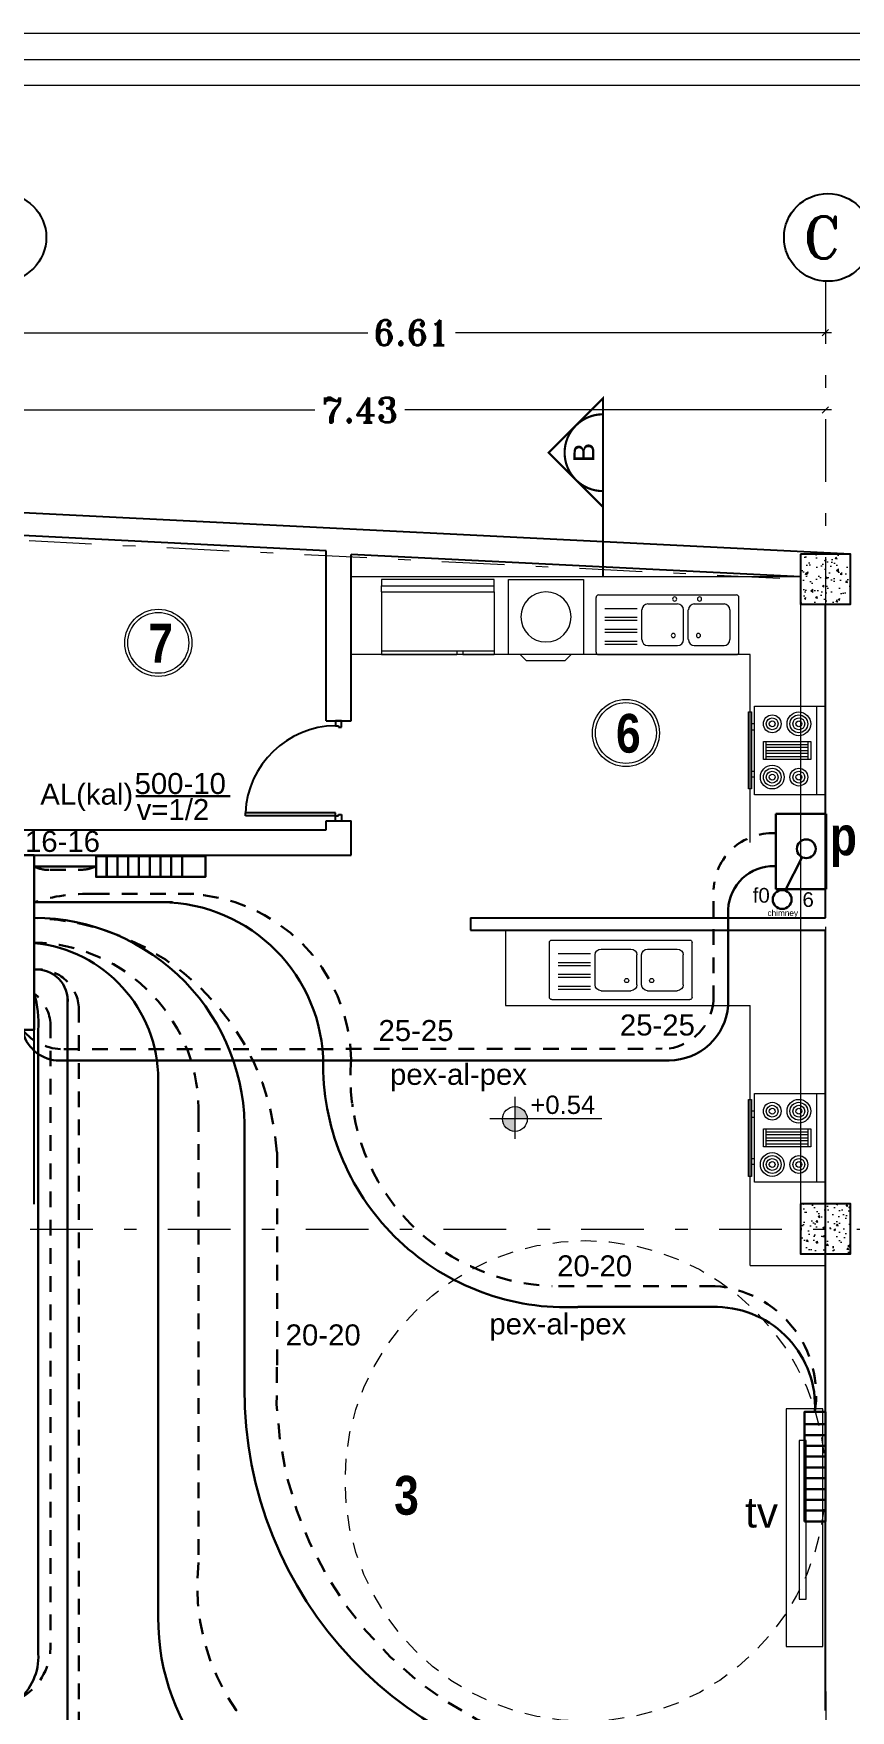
# Model space of a CAD drawing. Header units: inches. Extents: x 0 to 535, y -174 to 989.
# Drawn here: x 386.84 to 393.36, y -81.81 to -68.43 of the extents above; entities that cross this region are included whole.
import ezdxf
from ezdxf.enums import TextEntityAlignment as Align

# ---------------------------------------------------------------- set-up
doc = ezdxf.new("R2010")
doc.units = ezdxf.units.IN
doc.header["$MEASUREMENT"] = 0
for name, pattern in [('DASHDOT', [1, 0.5, -0.25, 0, -0.25]), ('DASHDOT2', [0.5, 0.25, -0.125, 0, -0.125]), ('HIDDEN2', [0.1875, 0.125, -0.0625])]:
    doc.linetypes.add(name, pattern=pattern)
for name, color, linetype, lineweight in [('1', 1, 'Continuous', 9), ('AB', 1, 'DASHDOT2', 30), ('ax', 8, 'Continuous', 5), ('beton sabok', 9, 'Continuous', 5), ('dimension', 21, 'Continuous', 9), ('door', 1, 'Continuous', 5), ('font', 253, 'Continuous', 9), ('FUR', 252, 'Continuous', 5), ('Furniture', 175, 'Continuous', 5), ('HEATING', 1, 'Continuous', 30), ('kadr02$0$AEOCLG', 4, 'Continuous', 9), ('Kitchen', 7, 'Continuous', 5), ('LAYER2', 253, 'Continuous', 5), ('wall', 51, 'Continuous', 25)]:
    doc.layers.add(name, color=color, linetype=linetype, lineweight=lineweight)
doc.layers.add('Section', color=3, linetype='Continuous')
doc.styles.add('amir text b', font='swisscbo.ttf')
doc.styles.add('arial', font='arial.ttf')
doc.styles.add('ROMANT', font='romant')
doc.styles.get("Standard").update_dxf_attribs({"font": 'arial.ttf'})
doc.dimstyles.new('STANDARD$0', dxfattribs={"dimtxt": 0.2, "dimasz": 0.05, "dimexe": 0.05, "dimexo": 0.05, "dimgap": 0.05, "dimtad": 0, "dimzin": 0, "dimdsep": 46, "dimtxsty": 'ROMANT', "dimblk": 'OBLIQUE', "dimcen": 0, "dimdle": 0.05, "dimclrd": 256, "dimclre": 256, "dimclrt": 256, "dimadec": 0, "dimazin": 0, "dimtfac": 1, "dimtix": 1, "dimtofl": 0, "dimtmove": 1, "dimatfit": 3, "dimldrblk": 'OBLIQUE', "dimfxl": 1, "dimtolj": 1, "dimtzin": 0, "dimlwd": -1, "dimlwe": -1, "dimarcsym": 1})

# ---------------------------------------------------------------- blocks, each defined once
blk = doc.blocks.new('w06')
at = {"layer": 'Furniture'}
for p, q in [((0.6, 0.6), (0, 0.6)), ((0.6, 0.6), (0, 0.6)), ((0, 0.6), (0, 0)), ((0, 0.6), (0, 0)), ((0.145, 0.65), (0.095, 0.6)), ((0.145, 0.65), (0.095, 0.6)), ((0.45, 0.65), (0.145, 0.65)), ((0.45, 0.65), (0.145, 0.65)), ((0.5, 0.6), (0.45, 0.65)), ((0.5, 0.6), (0.45, 0.65)), ((0.6, 0), (0.6, 0.6)), ((0.6, 0), (0.6, 0.6)), ((0, 0), (0.6, 0)), ((0, 0), (0.6, 0))]:
    blk.add_line(p, q, dxfattribs=at)
blk.add_circle((0.3, 0.3), 0.2, dxfattribs=at)
blk.add_circle((0.3, 0.3), 0.2, dxfattribs=at)
blk = doc.blocks.new('ref12')
at = {"layer": 'Kitchen'}
for p, q in [((0, 0), (-0.9, 0)), ((-0.9, 0), (-0.9, -0.05)), ((0, -0.05), (0, 0)), ((-0.9, -0.05), (0, -0.05)), ((-0.9, -0.1), (-0.9, -0.05)), ((-0.9, -0.1), (-0.9, -0.6)), ((-0.9, -0.1), (0, -0.1)), ((0, -0.1), (0, -0.05)), ((0, -0.1), (0, -0.6)), ((-0.9, -0.57), (0, -0.57)), ((-0.9, -0.6), (-0.3, -0.6)), ((-0.3, -0.57), (-0.3, -0.6)), ((-0.25, -0.57), (-0.25, -0.6)), ((-0.25, -0.6), (0, -0.6))]:
    blk.add_line(p, q, dxfattribs=at)
blk = doc.blocks.new('co17')
at = {"layer": 'Kitchen'}
for p, q in [((-0.75, -0.075), (0, -0.075)), ((-0.45, -0.15), (-0.3, -0.15)), ((-0.425, -0.5), (-0.425, -0.15)), ((-0.4, -0.15), (-0.4, -0.5)), ((-0.375, -0.5), (-0.375, -0.15)), ((-0.35, -0.15), (-0.35, -0.5)), ((-0.325, -0.5), (-0.325, -0.15)), ((-0.3, -0.5), (-0.45, -0.5)), ((-0.6, -0.6), (-0.6, -0.625)), ((-0.55, -0.625), (-0.55, -0.6)), ((-0.2, -0.625), (-0.2, -0.6)), ((-0.15, -0.6), (-0.15, -0.625))]:
    blk.add_line(p, q, dxfattribs=at)
for points in [[(-0.75, -0.6), (-0.75, 0), (0, 0), (0, -0.6)], [(-0.45, -0.525), (-0.45, -0.125), (-0.3, -0.125), (-0.3, -0.525)], [(-0.7, -0.65), (-0.7, -0.625), (-0.05, -0.625), (-0.05, -0.65)]]:
    blk.add_lwpolyline(points, close=True, dxfattribs=at)
for centre, radius in [((-0.6, -0.225), 0.1), ((-0.6, -0.225), 0.075), ((-0.6, -0.225), 0.05), ((-0.6, -0.225), 0.025), ((-0.15, -0.225), 0.075), ((-0.15, -0.225), 0.05), ((-0.15, -0.225), 0.025), ((-0.6, -0.45), 0.075), ((-0.6, -0.45), 0.05), ((-0.15, -0.45), 0.1), ((-0.15, -0.45), 0.075), ((-0.15, -0.45), 0.05), ((-0.6, -0.45), 0.025), ((-0.15, -0.45), 0.025)]:
    blk.add_circle(centre, radius, dxfattribs=at)
blk = doc.blocks.new('1.4plan820504$0$KIT4')
at = {"layer": 'FUR'}
for p, q in [((1.219, 0.574), (0.059, 0.574)), ((0.039, 0.094), (0.039, 0.554)), ((0.114, 0.199), (0.114, 0.449)), ((0.414, 0.499), (0.164, 0.499)), ((0.464, 0.199), (0.464, 0.449)), ((0.504, 0.199), (0.504, 0.449)), ((0.804, 0.499), (0.554, 0.499)), ((0.854, 0.199), (0.854, 0.449)), ((1.164, 0.462), (0.894, 0.462)), ((1.239, 0.094), (1.239, 0.554)), ((1.164, 0.387), (0.894, 0.387)), ((1.164, 0.362), (0.894, 0.362)), ((1.164, 0.287), (0.894, 0.287)), ((0.414, 0.149), (0.164, 0.149)), ((0.804, 0.149), (0.554, 0.149)), ((1.164, 0.262), (0.894, 0.262)), ((1.164, 0.187), (0.894, 0.187)), ((1.164, 0.162), (0.894, 0.162)), ((1.219, 0.074), (0.059, 0.074))]:
    blk.add_line(p, q, dxfattribs=at)
for centre, radius, start, end in [((0.059, 0.554), 0.02, 90, 180), ((1.219, 0.554), 0.02, 0, 90), ((0.164, 0.449), 0.05, 90, 180), ((0.414, 0.449), 0.05, 0, 90), ((0.554, 0.449), 0.05, 90, 180), ((0.804, 0.449), 0.05, 0, 90), ((0.164, 0.199), 0.05, 180, 270), ((0.379, 0.234), 0.0175, 0, 180), ((0.379, 0.234), 0.0175, 180, 0), ((0.414, 0.199), 0.05, 270, 360), ((0.554, 0.199), 0.05, 180, 270), ((0.589, 0.234), 0.0175, 0, 180), ((0.589, 0.234), 0.0175, 180, 0), ((0.804, 0.199), 0.05, 270, 0), ((0.059, 0.094), 0.02, 180, 270), ((1.219, 0.094), 0.02, 270, 0)]:
    blk.add_arc(centre, radius, start, end, dxfattribs=at)
blk = doc.blocks.new('_Oblique')
at = {"color": 0, "linetype": 'ByBlock', "lineweight": -2}
blk.add_line((-0.5, -0.5), (0.5, 0.5), dxfattribs=at)
blk = doc.blocks.new('*D171')
at = {"layer": 'Defpoints', "color": 0, "transparency": 16777216}
for p in [(44.912, 39.597), (44.912, 39.469), (38.306, 38.703)]:
    blk.add_point(p, dxfattribs=at)
at = {"layer": 'dimension', "transparency": 16777216}
for p, q in [((38.306, 38.753), (38.306, 39.519)), ((44.912, 39.547), (44.912, 39.419)), ((38.256, 39.469), (41.259, 39.469)), ((44.962, 39.469), (41.959, 39.469))]:
    blk.add_line(p, q, dxfattribs=at)
at = {"layer": 'dimension', "transparency": 16777216, "xscale": 0.05, "yscale": 0.05, "zscale": 0.05, "rotation": 180}
blk.add_blockref('_Oblique', (38.306, 39.469), dxfattribs=at)
at = {"layer": 'dimension', "transparency": 16777216, "xscale": 0.05, "yscale": 0.05, "zscale": 0.05}
blk.add_blockref('_Oblique', (44.912, 39.469), dxfattribs=at)
at = {"layer": 'dimension', "transparency": 16777216, "insert": (41.609, 39.469), "char_height": 0.2, "attachment_point": 5, "style": 'ROMANT'}
blk.add_mtext('\\A1;6.61', dxfattribs=at)
blk = doc.blocks.new('*D172')
at = {"layer": 'Defpoints', "color": 0, "transparency": 16777216}
for p in [(37.481, 38.853), (44.912, 38.853), (44.912, 38.853)]:
    blk.add_point(p, dxfattribs=at)
at = {"layer": 'dimension', "transparency": 16777216}
for p, q in [((37.431, 38.853), (40.837, 38.853)), ((44.962, 38.853), (41.556, 38.853))]:
    blk.add_line(p, q, dxfattribs=at)
at = {"layer": 'dimension', "transparency": 16777216, "xscale": 0.05, "yscale": 0.05, "zscale": 0.05, "rotation": 180}
blk.add_blockref('_Oblique', (37.481, 38.853), dxfattribs=at)
at = {"layer": 'dimension', "transparency": 16777216, "xscale": 0.05, "yscale": 0.05, "zscale": 0.05}
blk.add_blockref('_Oblique', (44.912, 38.853), dxfattribs=at)
at = {"layer": 'dimension', "transparency": 16777216, "insert": (41.196, 38.853), "char_height": 0.2, "attachment_point": 5, "style": 'ROMANT'}
blk.add_mtext('\\A1;7.43', dxfattribs=at)
blk = doc.blocks.new('beton')
at = {"layer": 'beton sabok'}
h = blk.add_hatch(dxfattribs=at)
h.set_pattern_fill('AR-CONC', color=256, scale=0.022857, angle=45)
h.set_pattern_definition([(95, (46.01481, 18.04323), (0.126069028, 0.105784475), [0.017142857, -0.18857143]), (40, (46.01481, 18.04323), (-0.14399821, 0.099147006), [0.013714286, -0.150857143]), (145.451444, (46.02532, 18.05205), (-0.01792918, 0.20493148), [0.014569187, -0.160261054]), (91.1842, (45.98248, 18.07555), (0.1992442, 0.14574029), [0.02571429, -0.28285714]), (141.635635, (45.9991, 18.0877), (-0.00637716, 0.30850552), [0.02185379, -0.24039172]), (36.184164, (45.98248, 18.07555), (-0.00637716, 0.30850552), [0.02057143, -0.22628571]), (66, (46.00673, 18.08364), (0.161547788, 0.03140171), [0.017142857, -0.18857143]), (11, (46.00673, 18.08364), (-0.07787625, 0.156527642), [0.013714286, -0.150857143]), (116.451445, (46.02019, 18.08625), (0.083671537, 0.18792935), [0.014569186, -0.160261054]), (82.5, (46.01481, 18.04323), (-0.0518384424, 0.055769101), [0, -0.149028571, 0, -0.153142857, 0, -0.151428571]), (52.5, (46.01481, 18.04323), (-0.021228101, 0.106265017), [0, -0.087314286, 0, -0.1456, 0, -0.057714286]), (12.5, (45.97877, 18.00719), (0.0899241525, 0.082633317), [0, -0.057142857, 0, -0.178285714, 0, -0.236571429]), (2.5, (45.9626, 17.99103), (0.07807771, 0.110436527), [0, -0.074285714, 0, -0.1184, 0, -0.168])])
h.paths.add_polyline_path([(326.844, 567.847), (327.244, 567.847), (327.244, 568.247), (326.844, 568.247)])
at = {"layer": 'wall'}
blk.add_lwpolyline([(327.244, 568.247), (327.244, 567.847), (326.844, 567.847), (326.844, 568.247)], close=True, dxfattribs=at)
blk = doc.blocks.new('fgh')
at = {"layer": 'ax', "color": 67, "linetype": 'DASHDOT', "true_color": 0x727430}
for p, q in [((44.912, 39.879), (44.916, 21.85)), ((31.964, 38.14), (44.712, 37.501)), ((31.964, 32.316), (46.654, 32.316))]:
    blk.add_line(p, q, dxfattribs=at)
at = {"layer": 'dimension', "lineweight": -3}
for centre in [(38.343, 40.229), (44.932, 40.229)]:
    blk.add_circle(centre, 0.35, dxfattribs=at)
at = {"xscale": -1}
for p in [(371.957, -530.545), (371.957, -535.729)]:
    blk.add_blockref('beton', p, dxfattribs=at)
at = {"layer": 'dimension', "lineweight": -3, "style": 'ROMANT'}
blk.add_text('C', height=0.334, dxfattribs=at).set_placement((44.735, 40.062))
at = {"layer": 'dimension'}
for base, p1, p2, picture, middle in [((44.912, 39.469), (38.306, 38.703), (44.912, 39.597), '*D171', (41.609, 39.469)), ((44.912, 38.853), (37.481, 38.853), (44.912, 38.853), '*D172', (41.196, 38.853))]:
    dim = blk.add_linear_dim(base=base, p1=p1, p2=p2, dimstyle='STANDARD$0', dxfattribs=at)
    dim.commit()
    dim.dimension.update_dxf_attribs({"geometry": picture, "text_midpoint": middle})

msp = doc.modelspace()

# ---------------------------------------------------------------- hatches: boundary and pattern name
at = {"layer": 'font'}
h = msp.add_hatch(color=256, dxfattribs=at)
h.dxf.hatch_style = 1
h.paths.add_polyline_path([(390.777, -77.086, 0.413571), (390.677, -76.989), (390.677, -77.086)])
h.paths.add_polyline_path([(390.677, -77.186), (390.677, -77.086), (390.58, -77.086, 0.004741), (390.58, -77.088, 0.409311)])

# ---------------------------------------------------------------- linework, layer by layer
for p, q in [((389.247, -73.91), (389.247, -73.95)), ((389.295, -73.91), (389.247, -73.91)), ((389.247, -73.95), (389.271, -73.95)), ((389.271, -73.95), (389.271, -73.962)), ((389.271, -73.962), (389.295, -73.962)), ((389.295, -73.962), (389.295, -73.91)), ((388.527, -74.67), (388.527, -74.646)), ((389.247, -74.646), (388.527, -74.646)), ((389.247, -74.71), (389.247, -74.646)), ((389.271, -74.67), (389.271, -74.658)), ((389.271, -74.658), (389.295, -74.658)), ((389.295, -74.658), (389.295, -74.71)), ((389.247, -74.67), (388.527, -74.67)), ((389.247, -74.67), (389.271, -74.67)), ((389.247, -74.71), (389.295, -74.71))]:
    msp.add_line(p, q)
msp.add_arc((389.255, -74.678), 0.728, 90.5915, 177.4664)
at = {"layer": '1'}
for points in [[(386.729, -97.813), (399.437, -97.813), (399.437, -68.636), (378.993, -68.636), (378.993, -97.813), (386.729, -97.813)], [(399.232, -96.102), (399.232, -68.842), (379.198, -68.842), (379.198, -96.102)]]:
    msp.add_lwpolyline(points, dxfattribs=at)
at = {"layer": 'AB', "color": 7, "linetype": 'Continuous', "lineweight": 20}
msp.add_line((392.959, -72.982), (392.959, -77.766), dxfattribs=at)
at = {"layer": 'dimension', "color": 1, "linetype": 'Continuous', "lineweight": 30}
for p, q in [((392.763, -75.253), (392.763, -74.653)), ((392.763, -74.653), (393.163, -74.653)), ((393.163, -74.653), (393.163, -75.253)), ((393.163, -75.253), (392.763, -75.253))]:
    msp.add_line(p, q, dxfattribs=at)
at = {"layer": 'door'}
for p, q in [((392.958, -72.762), (389.371, -72.762)), ((392.558, -73.382), (389.371, -73.382)), ((392.558, -74.882), (392.558, -73.382)), ((390.603, -75.582), (390.603, -76.182)), ((390.603, -76.182), (392.558, -76.182)), ((392.558, -78.256), (392.558, -76.182)), ((392.558, -78.256), (393.158, -78.256)), ((391.182, -78.588), (392.297, -78.588))]:
    msp.add_line(p, q, dxfattribs=at)
at = {"layer": 'font'}
for p, q in [((390.679, -76.912), (390.679, -77.246)), ((391.374, -77.086), (390.48, -77.086))]:
    msp.add_line(p, q, dxfattribs=at)
for centre, radius in [((387.832, -73.289), 0.268), ((387.832, -73.289), 0.243), ((391.565, -74.008), 0.268), ((391.565, -74.008), 0.243), ((390.679, -77.088), 0.0988)]:
    msp.add_circle(centre, radius, dxfattribs=at)
at = {"layer": 'FUR', "color": 7}
for p, q in [((391.327, -73.363), (391.327, -72.926)), ((391.346, -72.907), (392.448, -72.907)), ((392.467, -73.363), (392.467, -72.926)), ((391.398, -73.014), (391.655, -73.014)), ((391.693, -73.263), (391.693, -73.026)), ((391.74, -72.978), (391.978, -72.978)), ((392.025, -73.263), (392.025, -73.026)), ((392.063, -73.263), (392.063, -73.026)), ((392.111, -72.978), (392.348, -72.978)), ((392.396, -73.263), (392.396, -73.026)), ((391.398, -73.085), (391.655, -73.085)), ((391.398, -73.109), (391.655, -73.109)), ((391.398, -73.18), (391.655, -73.18)), ((391.398, -73.204), (391.655, -73.204)), ((391.398, -73.275), (391.655, -73.275)), ((391.398, -73.299), (391.655, -73.299)), ((391.74, -73.311), (391.978, -73.311)), ((392.111, -73.311), (392.348, -73.311)), ((391.346, -73.382), (392.448, -73.382))]:
    msp.add_line(p, q, dxfattribs=at)
for centre, radius, start, end in [((391.346, -72.926), 0.019, 90, 180), ((391.954, -72.939), 0.0166, 0, 180), ((392.153, -72.939), 0.0166, 0, 180), ((392.448, -72.926), 0.019, 0, 90), ((391.74, -73.026), 0.0475, 90, 180), ((391.954, -72.939), 0.0166, 180, 0), ((391.978, -73.026), 0.0475, 0, 90), ((392.111, -73.026), 0.0475, 90, 180), ((392.153, -72.939), 0.0166, 180, 0), ((392.348, -73.026), 0.0475, 0, 90), ((391.74, -73.263), 0.0475, 180, 270), ((391.944, -73.23), 0.0166, 0, 180), ((391.944, -73.23), 0.0166, 180, 0), ((391.978, -73.263), 0.0475, 270, 0), ((392.111, -73.263), 0.0475, 180, 270), ((392.144, -73.23), 0.0166, 0, 180), ((392.144, -73.23), 0.0166, 180, 0), ((392.348, -73.263), 0.0475, 270, 0), ((391.346, -73.363), 0.019, 180, 270), ((392.448, -73.363), 0.019, 270, 0)]:
    msp.add_arc(centre, radius, start, end, dxfattribs=at)
at = {"layer": 'Furniture'}
for points in [[(392.843, -81.297), (393.136, -81.297), (393.136, -79.4), (392.843, -79.4)], [(392.949, -80.919), (393.004, -80.919), (393.004, -79.654), (392.949, -79.654)]]:
    msp.add_lwpolyline(points, close=True, dxfattribs=at)
at = {"layer": 'HEATING', "color": 1, "linetype": 'Continuous', "lineweight": 30}
for p, q in [((387.654, -74.513), (388.405, -74.513)), ((387.42, -74.99), (387.42, -75.157)), ((387.421, -74.99), (387.421, -75.157)), ((387.506, -74.99), (387.506, -75.157)), ((387.592, -74.99), (387.592, -75.157)), ((387.678, -74.99), (387.678, -75.157)), ((387.764, -74.99), (387.764, -75.157)), ((387.85, -74.99), (387.85, -75.157)), ((387.936, -74.99), (387.936, -75.157)), ((388.022, -74.99), (388.022, -75.157)), ((392.971, -74.999), (392.837, -75.266)), ((387.335, -75.073), (386.841, -75.073)), ((387.945, -75.358), (386.841, -75.358)), ((387.107, -76.118), (387.107, -86.265)), ((386.872, -76.379), (386.872, -81.328)), ((387.832, -76.774), (387.832, -81.093)), ((388.521, -79.273), (388.521, -77.127)), ((392.297, -78.588), (391.182, -78.588)), ((392.99, -79.524), (393.158, -79.524)), ((392.99, -79.61), (393.158, -79.61)), ((392.99, -79.696), (393.158, -79.696)), ((392.99, -79.782), (393.158, -79.782)), ((392.99, -79.869), (393.158, -79.869)), ((392.99, -79.955), (393.158, -79.955)), ((392.99, -80.041), (393.158, -80.041)), ((392.99, -80.127), (393.158, -80.127)), ((392.99, -80.213), (393.158, -80.213))]:
    msp.add_line(p, q, dxfattribs=at)
at = {"layer": 'HEATING', "color": 1, "linetype": 'HIDDEN2', "lineweight": 30}
for p, q in [((386.968, -75.1), (387.208, -75.1)), ((387.317, -75.292), (388.147, -75.292)), ((387.198, -76.193), (387.198, -86.263)), ((386.971, -76.318), (386.971, -81.311)), ((388.153, -77.065), (388.153, -80.627)), ((389.383, -76.991), (389.383, -76.967)), ((388.78, -77.352), (388.78, -79.069)), ((392.277, -78.421), (390.976, -78.421))]:
    msp.add_line(p, q, dxfattribs=at)
at = {"layer": 'HEATING', "color": 3, "linetype": 'HIDDEN2', "lineweight": 30}
for p, q in [((392.265, -76.149), (392.265, -75.257)), ((387.079, -76.532), (391.855, -76.527))]:
    msp.add_line(p, q, dxfattribs=at)
at = {"layer": 'HEATING', "color": 3, "linetype": 'Continuous', "lineweight": 30}
for p, q in [((392.381, -75.417), (392.381, -76.183)), ((387.018, -76.621), (391.911, -76.621))]:
    msp.add_line(p, q, dxfattribs=at)
at = {"layer": 'HEATING', "color": 1, "linetype": 'Continuous', "lineweight": 30}
for points in [[(386.841, -74.982), (386.654, -74.982), (386.654, -76.377), (386.841, -76.377)], [(387.335, -74.99), (388.208, -74.99), (388.208, -75.157), (387.335, -75.157)], [(392.99, -80.299), (392.99, -79.426), (393.158, -79.426), (393.158, -80.299)]]:
    msp.add_lwpolyline(points, close=True, dxfattribs=at)
for centre in [(393.005, -74.932), (392.812, -75.337)]:
    msp.add_circle(centre, 0.075, dxfattribs=at)
at = {"layer": 'HEATING', "color": 3, "linetype": 'HIDDEN2', "lineweight": 30}
for centre, radius, start, end in [((392.731, -75.274), 0.466, 87.4395, 177.8968), ((391.839, -76.105), 0.428, 279.5759, 354.0549), ((387.071, -76.117), 0.414, 218.7415, 271.1014)]:
    msp.add_arc(centre, radius, start, end, dxfattribs=at)
at = {"layer": 'HEATING', "color": 1, "linetype": 'HIDDEN2', "lineweight": 30}
for centre, radius, start, end in [((386.958, -74.838), 0.263, 243.6857, 272.1805), ((387.206, -74.778), 0.322, 269.5707, 293.6367), ((387.273, -76.722), 1.431, 88.2307, 107.5647), ((388.024, -76.639), 1.348, 1.0993, 88.5293), ((386.783, -77.483), 2, 3.7483, 88.3382), ((386.811, -77.022), 1.343, 358.1366, 88.7107), ((386.873, -76.22), 0.326, 4.6998, 95.5968), ((386.647, -76.348), 0.325, 5.2588, 53.3943), ((391.035, -76.754), 1.669, 175.1578, 267.9812), ((392.214, -79.289), 0.87, 350.9703, 85.8579), ((391.759, -79.234), 2.985, 176.8194, 264.4874), ((389.87, -80.817), 1.727, 173.7008, 256.0486), ((386.494, -81.297), 0.478, 298.854, 358.3233)]:
    msp.add_arc(centre, radius, start, end, dxfattribs=at)
at = {"layer": 'HEATING', "color": 3, "linetype": 'Continuous', "lineweight": 30}
for centre, radius, start, end in [((392.741, -75.431), 0.36, 88.3216, 177.6704), ((391.909, -76.148), 0.473, 270.2278, 355.7535), ((387.044, -76.32), 0.302, 190.7354, 264.8793)]:
    msp.add_arc(centre, radius, start, end, dxfattribs=at)
at = {"layer": 'HEATING', "color": 1, "linetype": 'Continuous', "lineweight": 30}
for centre, radius, start, end in [((387.844, -76.662), 1.305, 360, 89.386), ((386.836, -77.169), 1.686, 358.4923, 89.8163), ((386.735, -76.776), 1.097, 0.1132, 84.4643), ((386.861, -76.143), 0.248, 354.3267, 94.4927), ((386.032, -76.321), 0.843, 356.0524, 16.1135), ((391.088, -76.651), 1.94, 180.3298, 272.7844), ((392.28, -79.383), 0.795, 356.8924, 88.8135), ((391.637, -79.253), 3.116, 179.6332, 267.3777), ((389.631, -81.078), 1.799, 179.5039, 261.0947), ((386.425, -81.379), 0.45, 311.6249, 6.4735)]:
    msp.add_arc(centre, radius, start, end, dxfattribs=at)
at = {"layer": 'kadr02$0$AEOCLG'}
msp.add_lwpolyline([(399.696, -68.427), (378.696, -68.427), (378.696, -98.127), (399.696, -98.127)], close=True, dxfattribs=at)
at = {"layer": 'LAYER2', "linetype": 'HIDDEN2'}
msp.add_circle((391.241, -79.977), 1.918, dxfattribs=at)
at = {"layer": 'Section', "color": 251, "const_width": 0.0173}
msp.add_lwpolyline([(391.382, -72.205), (391.382, -71.338), (390.949, -71.771)], close=True, dxfattribs=at)
msp.add_lwpolyline([(391.382, -72.078, -1), (391.382, -71.465, -1)], format="xyb", dxfattribs=at)
msp.add_lwpolyline([(391.382, -72.179), (391.382, -72.762)], dxfattribs=at)
at = {"layer": 'wall'}
for p, q in [((393.358, -72.582), (382.061, -72.016)), ((389.171, -72.554), (386.171, -72.404)), ((389.171, -73.91), (389.171, -72.554)), ((392.958, -72.762), (389.371, -72.583)), ((389.371, -73.91), (389.371, -72.583)), ((393.158, -75.482), (393.158, -72.982)), ((389.171, -73.91), (389.371, -73.91)), ((386.171, -74.782), (389.171, -74.782)), ((389.171, -74.782), (389.171, -74.71)), ((389.171, -74.71), (389.371, -74.71)), ((389.371, -74.982), (389.371, -74.71)), ((386.754, -74.982), (387.024, -74.982)), ((386.841, -77.768), (386.841, -74.982)), ((387.024, -74.982), (389.371, -74.982)), ((390.324, -75.482), (393.158, -75.482)), ((390.324, -75.482), (390.324, -75.582)), ((390.324, -75.582), (393.158, -75.582)), ((393.158, -78.268), (393.158, -75.582)), ((393.158, -81.808), (393.158, -78.168)), ((393.158, -81.791), (393.158, -78.168))]:
    msp.add_line(p, q, dxfattribs=at)
at = {"layer": 'wall', "linetype": 'Continuous'}
msp.add_line((393.158, -75.482), (393.158, -72.982), dxfattribs=at)

# ---------------------------------------------------------------- block references
at = {"layer": 'door', "color": 7}
msp.add_blockref('fgh', (348.245, -110.283), dxfattribs=at)
at = {"layer": 'Furniture'}
msp.add_blockref('ref12', (390.514, -72.783), dxfattribs=at)
at = {"layer": 'Furniture', "xscale": -1, "rotation": 180}
msp.add_blockref('w06', (390.627, -72.782), dxfattribs=at)
at = {"layer": 'Furniture', "xscale": 0.9448818897635647, "yscale": 0.9448818897635647, "zscale": 0.9448818897635647, "rotation": 270}
for p in [(393.158, -74.502), (393.158, -77.593)]:
    msp.add_blockref('co17', p, dxfattribs=at)
at = {"layer": 'Furniture', "extrusion": (0, 0, -1), "xscale": 0.9499999999998181, "yscale": 0.9499999999998181, "zscale": -0.9499999999998181}
msp.add_blockref('1.4plan820504$0$KIT4', (-392.131, -76.206), dxfattribs=at)

# ---------------------------------------------------------------- texts
at = {"layer": 'font', "color": 1}
for s, height, p in [('500-10', 0.1676, (387.643, -74.495)), ('AL(kal)', 0.1676, (386.89, -74.58)), ('v=1/2', 0.1676, (387.66, -74.703)), ('16-16', 0.1676, (386.768, -74.957)), ('f0', 0.1173, (392.577, -75.362)), ('6', 0.117, (392.974, -75.396)), ('chimney', 0.0469, (392.695, -75.468)), ('25-25', 0.1676, (391.517, -76.422)), ('25-25', 0.1676, (389.59, -76.466)), ('pex-al-pex', 0.1676, (389.682, -76.816)), ('20-20', 0.1676, (391.016, -78.344)), ('pex-al-pex', 0.1676, (390.475, -78.807)), ('20-20', 0.1676, (388.849, -78.895))]:
    msp.add_text(s, height=height, dxfattribs=at).set_placement(p)
at = {"layer": 'font'}
msp.add_text('+0.54', height=0.1466, dxfattribs=at).set_placement((390.802, -77.048))
at = {"layer": 'font', "char_height": 0.309, "attachment_point": 1, "style": 'amir text b'}
for s, insert in [('7', (387.753, -73.137)), ('6', (391.486, -73.856)), ('3', (389.715, -79.936))]:
    msp.add_mtext_dynamic_manual_height_columns(s, width=0.24694, gutter_width=1.031, heights=[0], dxfattribs=dict(at, insert=insert))
at = {"layer": 'font', "color": 1, "insert": (393.193, -74.675), "char_height": 0.309, "attachment_point": 1, "style": 'amir text b'}
msp.add_mtext_dynamic_manual_height_columns('p', width=0.24694, gutter_width=1.031, heights=[0], dxfattribs=at)
at = {"layer": 'Furniture'}
msp.add_text('tv', height=0.2425, rotation=360, dxfattribs=at).set_placement((392.516, -80.348))
at = {"layer": 'Section', "style": 'arial', "flags": 4}
msp.add_attdef('B', text='A', height=0.167, rotation=90, dxfattribs=at).set_placement((391.23, -71.771), align=Align.MIDDLE)

doc.saveas('drawing.dxf')
